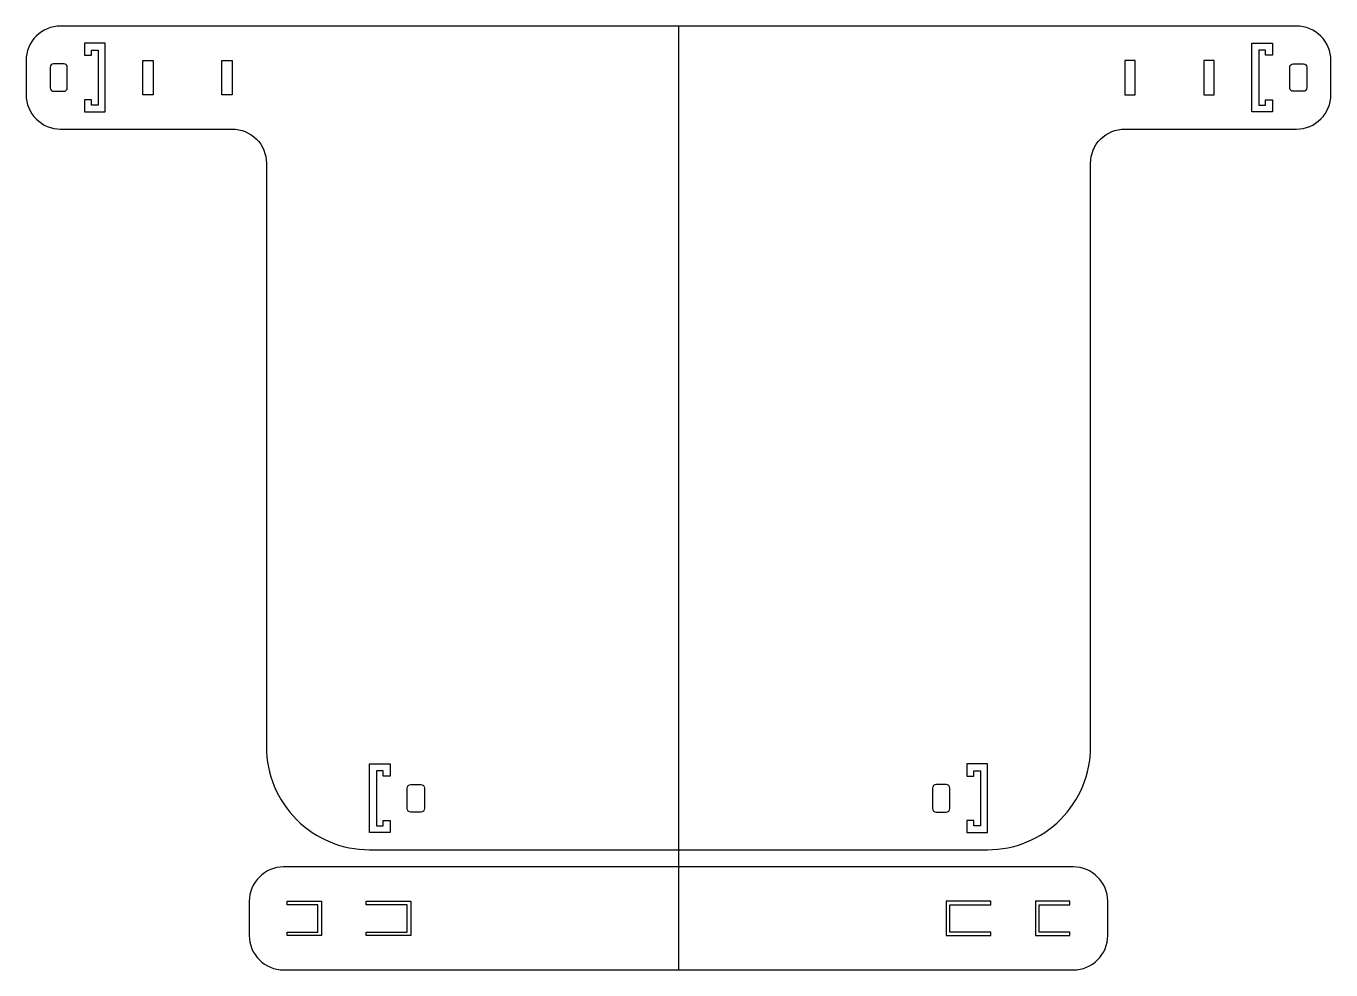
# Model space of a CAD drawing. Header units: millimetres. Extents: x -190 to 190, y -275 to 0.
import ezdxf

# ---------------------------------------------------------------- set-up
doc = ezdxf.new("R2010")
doc.units = ezdxf.units.MM
doc.layers.get('0').update_dxf_attribs({"linetype": 'CONTINUOUS'})

msp = doc.modelspace()

# ---------------------------------------------------------------- linework, layer by layer
for p, q in [((0, 0), (0, -258.96)), ((0, -245), (0, -275))]:
    msp.add_line(p, q)
for points in [[(180, 0), (-180, 0, 0.414214), (-190, -10), (-190, -20, 0.414214), (-180, -30), (-130, -30, -0.414214), (-120, -40), (-120, -210, 0.414214), (-90, -240), (90, -240, 0.414214), (120, -210), (120, -40, -0.414214), (130, -30), (180, -30, 0.414214), (190, -20), (190, -10, 0.414214)], [(-179, -11), (-182, -11, 0.414214), (-183, -12), (-183, -18, 0.414214), (-182, -19), (-179, -19, 0.414214), (-178, -18), (-178, -12, 0.414214)], [(183, -12), (183, -18, -0.414214), (182, -19), (179, -19, -0.414214), (178, -18), (178, -12, -0.414214), (179, -11), (182, -11, -0.414214)], [(-79, -222, -0.414214), (-78, -221), (-75, -221, -0.414214), (-74, -222), (-74, -228, -0.414214), (-75, -229), (-78, -229, -0.414214), (-79, -228)], [(74, -222), (74, -228, 0.414214), (75, -229), (78, -229, 0.414214), (79, -228), (79, -222, 0.414214), (78, -221), (75, -221, 0.414214)], [(115, -245), (-115, -245, 0.414214), (-125, -255), (-125, -265, 0.414214), (-115, -275), (115, -275, 0.414214), (125, -265), (125, -255, 0.414214)]]:
    msp.add_lwpolyline(points, format="xyb", close=True)
for points in [[(-167, -5), (-173, -5), (-173, -7), (-173, -8.5), (-171, -8.5), (-171, -7), (-169, -7), (-169, -23), (-171, -23), (-171, -21.5), (-173, -21.5), (-173, -23), (-173, -25), (-167, -25), (-167, -7)], [(173, -25), (167, -25), (167, -7), (167, -5), (173, -5), (173, -7), (173, -8.5), (171, -8.5), (171, -7), (169, -7), (169, -23), (171, -23), (171, -21.5), (173, -21.5), (173, -23)], [(-156, -20), (-156, -10), (-153, -10), (-153, -20)], [(-130, -10), (-130, -20), (-133, -20), (-133, -10)], [(133, -10), (130, -10), (130, -20), (133, -20)], [(156, -10), (153, -10), (153, -20), (156, -20)], [(-86, -217), (-88, -217), (-88, -233), (-86, -233), (-86, -231.5), (-84, -231.5), (-84, -235), (-90, -235), (-90, -215), (-84, -215), (-84, -218.5), (-86, -218.5)], [(84, -235), (90, -235), (90, -215), (84, -215), (84, -218.5), (86, -218.5), (86, -217), (88, -217), (88, -233), (86, -233), (86, -231.5), (84, -231.5)], [(-114, -265), (-114, -264), (-105, -264), (-105, -256), (-114, -256), (-114, -255), (-104, -255), (-104, -265)], [(-78, -265), (-91, -265), (-91, -264), (-79, -264), (-79, -256), (-91, -256), (-91, -255), (-78, -255)], [(91, -265), (91, -264), (79, -264), (79, -256), (91, -256), (91, -255), (78, -255), (78, -265)], [(104, -255), (104, -265), (114, -265), (114, -264), (105, -264), (105, -256), (114, -256), (114, -255)]]:
    msp.add_lwpolyline(points, close=True)

doc.saveas('drawing.dxf')
